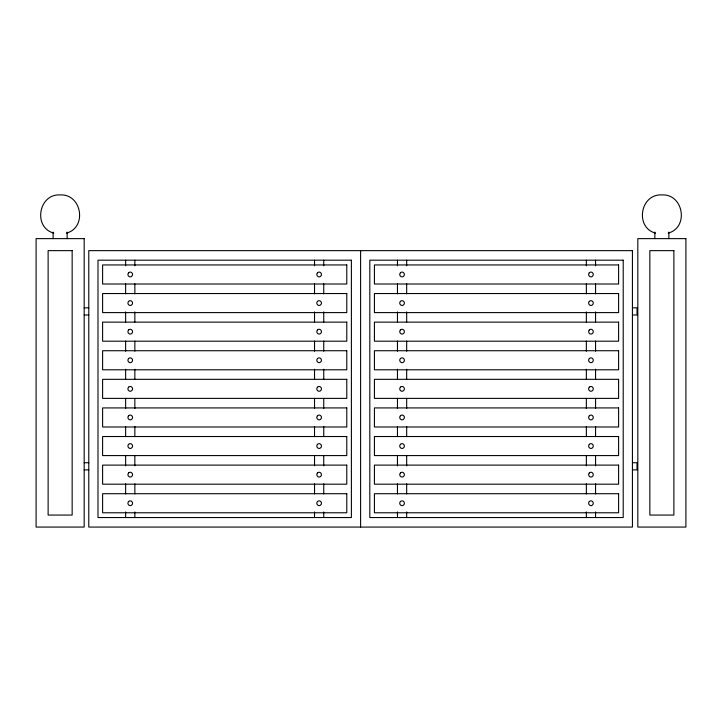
<?xml version="1.0" encoding="UTF-8"?>
<svg xmlns="http://www.w3.org/2000/svg" width="722" height="722" viewBox="0 0 722 722"><rect width="100%" height="100%" fill="white"/><g stroke="black" fill="none" stroke-linecap="round" stroke-linejoin="round"><path stroke-width="1.08" d="M66.487 233.125C87.443 227.484 81.766 193.64 60.134 194.931C38.51 193.64 32.824 227.484 53.789 233.125M668.211 233.125C689.176 227.484 683.49 193.64 661.866 194.931C640.233 193.64 634.557 227.484 655.513 233.125M84.176 307.834L88.779 307.834M632.427 307.834L637.03 307.834L637.03 314.991L632.427 314.991M84.176 314.991L88.779 314.991M84.176 462.73L88.779 462.73M632.427 462.73L637.03 462.73L637.03 469.878L632.427 469.878M84.176 469.878L88.779 469.878M668.87 232.069L668.87 238.63M654.854 232.069L654.854 238.63M595.569 260.182L595.569 265.795M595.569 283.782L595.569 293.89M595.569 311.877L595.569 321.994M595.569 341.1L595.569 351.208M595.569 369.195L595.569 379.303M595.569 398.409L595.569 408.526M595.569 426.512L595.569 436.62M595.569 455.726L595.569 465.843M595.569 483.821L595.569 493.938M595.569 511.925L595.569 517.539M586.354 260.182L586.354 265.795M586.354 283.782L586.354 293.89M586.354 311.877L586.354 321.994M586.354 341.1L586.354 351.208M586.354 369.195L586.354 379.303M586.354 398.409L586.354 408.526M586.354 426.512L586.354 436.62M586.354 455.726L586.354 465.843M586.354 483.821L586.354 493.938M586.354 511.925L586.354 517.539M406.676 260.182L406.676 265.795M406.676 283.782L406.676 293.89M406.676 311.877L406.676 321.994M406.676 341.1L406.676 351.208M406.676 369.195L406.676 379.303M406.676 398.409L406.676 408.526M406.676 426.512L406.676 436.62M406.676 455.726L406.676 465.843M406.676 483.821L406.676 493.938M406.676 511.925L406.676 517.539M397.461 260.182L397.461 265.795M397.461 283.782L397.461 293.89M397.461 311.877L397.461 321.994M397.461 341.1L397.461 351.208M397.461 369.195L397.461 379.303M397.461 398.409L397.461 408.526M397.461 426.512L397.461 436.62M397.461 455.726L397.461 465.843M397.461 483.821L397.461 493.938M397.461 511.925L397.461 517.539M360.603 250.642L360.603 527.069M323.745 260.182L323.745 265.795M323.745 283.782L323.745 293.89M323.745 311.877L323.745 321.994M323.745 341.1L323.745 351.208M323.745 369.195L323.745 379.303M323.745 398.409L323.745 408.526M323.745 426.512L323.745 436.62M323.745 455.726L323.745 465.843M323.745 483.821L323.745 493.938M323.745 511.925L323.745 517.539M314.53 260.182L314.53 265.795M314.53 283.782L314.53 293.89M314.53 311.877L314.53 321.994M314.53 341.1L314.53 351.208M314.53 369.195L314.53 379.303M314.53 398.409L314.53 408.526M314.53 426.512L314.53 436.62M314.53 455.726L314.53 465.843M314.53 483.821L314.53 493.938M314.53 511.925L314.53 517.539M134.852 260.182L134.852 265.795M134.852 283.782L134.852 293.89M134.852 311.877L134.852 321.994M134.852 341.1L134.852 351.208M134.852 369.195L134.852 379.303M134.852 398.409L134.852 408.526M134.852 426.512L134.852 436.62M134.852 455.726L134.852 465.843M134.852 483.821L134.852 493.938M134.852 511.925L134.852 517.539M125.637 260.182L125.637 265.795M125.637 283.782L125.637 293.89M125.637 311.877L125.637 321.994M125.637 341.1L125.637 351.208M125.637 369.195L125.637 379.303M125.637 398.409L125.637 408.526M125.637 426.512L125.637 436.62M125.637 455.726L125.637 465.843M125.637 483.821L125.637 493.938M125.637 511.925L125.637 517.539M67.146 232.069L67.146 238.63M53.13 232.069L53.13 238.63M128.615 272.79L128.254 273.286A2.455 2.455 0 0 0 128.254 275.669L129.094 276.544A2.238 2.238 0 0 0 131.395 276.544L132.243 275.669A2.455 2.455 0 0 0 132.243 273.286L131.395 272.411A2.238 2.238 0 0 0 129.094 272.411L128.615 272.79M128.615 301.39L128.254 301.877A2.455 2.455 0 0 0 128.254 304.26L129.094 305.135A2.238 2.238 0 0 0 131.395 305.135L132.243 304.26A2.455 2.455 0 0 0 132.243 301.877L131.395 301.011A2.238 2.238 0 0 0 129.094 301.011L128.615 301.39M128.615 329.981L128.254 330.477A2.455 2.455 0 0 0 128.254 332.86L129.094 333.735A2.238 2.238 0 0 0 131.395 333.735L132.243 332.86A2.455 2.455 0 0 0 132.243 330.477L131.395 329.602A2.238 2.238 0 0 0 129.094 329.602L128.615 329.981M128.615 358.581L128.254 359.069A2.455 2.455 0 0 0 128.254 361.451L129.094 362.327A2.238 2.238 0 0 0 131.395 362.327L132.243 361.451A2.455 2.455 0 0 0 132.243 359.069L131.395 358.202A2.238 2.238 0 0 0 129.094 358.202L128.615 358.581M128.615 387.173L128.254 387.669A2.455 2.455 0 0 0 128.254 390.051L129.094 390.927A2.238 2.238 0 0 0 131.395 390.927L132.243 390.051A2.455 2.455 0 0 0 132.243 387.669L131.395 386.793A2.238 2.238 0 0 0 129.094 386.793L128.615 387.173M128.615 415.773L128.254 416.26A2.455 2.455 0 0 0 128.254 418.643L129.094 419.518A2.238 2.238 0 0 0 131.395 419.518L132.243 418.643A2.455 2.455 0 0 0 132.243 416.26L131.395 415.394A2.238 2.238 0 0 0 129.094 415.394L128.615 415.773M128.615 444.364L128.254 444.86A2.455 2.455 0 0 0 128.254 447.243L129.094 448.118A2.238 2.238 0 0 0 131.395 448.118L132.243 447.243A2.455 2.455 0 0 0 132.243 444.86L131.395 443.985A2.238 2.238 0 0 0 129.094 443.985L128.615 444.364M128.615 472.964L128.254 473.461A2.455 2.455 0 0 0 128.254 475.843L129.094 476.71A2.238 2.238 0 0 0 131.395 476.71L132.243 475.843A2.455 2.455 0 0 0 132.243 473.461L131.395 472.585A2.238 2.238 0 0 0 129.094 472.585L128.615 472.964M128.615 501.555L128.254 502.052A2.455 2.455 0 0 0 128.254 504.434L129.094 505.31A2.238 2.238 0 0 0 131.395 505.31L132.243 504.434A2.455 2.455 0 0 0 132.243 502.052L131.395 501.176A2.238 2.238 0 0 0 129.094 501.176L128.615 501.555M317.509 272.79L317.138 273.286A2.455 2.455 0 0 0 317.148 275.669L317.987 276.544A2.238 2.238 0 0 0 320.288 276.544L321.137 275.669A2.455 2.455 0 0 0 321.137 273.286L320.288 272.411A2.238 2.238 0 0 0 317.987 272.411L317.509 272.79M317.509 301.39L317.138 301.877A2.455 2.455 0 0 0 317.148 304.26L317.987 305.135A2.238 2.238 0 0 0 320.288 305.135L321.137 304.26A2.455 2.455 0 0 0 321.137 301.877L320.288 301.011A2.238 2.238 0 0 0 317.987 301.011L317.509 301.39M317.509 329.981L317.138 330.477A2.455 2.455 0 0 0 317.148 332.86L317.987 333.735A2.238 2.238 0 0 0 320.288 333.735L321.137 332.86A2.455 2.455 0 0 0 321.137 330.477L320.288 329.602A2.238 2.238 0 0 0 317.987 329.602L317.509 329.981M317.509 358.581L317.138 359.069A2.455 2.455 0 0 0 317.148 361.451L317.987 362.327A2.238 2.238 0 0 0 320.288 362.327L321.137 361.451A2.455 2.455 0 0 0 321.137 359.069L320.288 358.202A2.238 2.238 0 0 0 317.987 358.202L317.509 358.581M400.439 272.79L400.069 273.286A2.455 2.455 0 0 0 400.069 275.669L400.918 276.544A2.238 2.238 0 0 0 403.219 276.544L404.058 275.669A2.455 2.455 0 0 0 404.058 273.286L403.219 272.411A2.238 2.238 0 0 0 400.918 272.411L400.439 272.79M317.509 387.173L317.138 387.669A2.455 2.455 0 0 0 317.148 390.051L317.987 390.927A2.238 2.238 0 0 0 320.288 390.927L321.137 390.051A2.455 2.455 0 0 0 321.137 387.669L320.288 386.793A2.238 2.238 0 0 0 317.987 386.793L317.509 387.173M400.439 301.39L400.069 301.877A2.455 2.455 0 0 0 400.069 304.26L400.918 305.135A2.238 2.238 0 0 0 403.219 305.135L404.058 304.26A2.455 2.455 0 0 0 404.058 301.877L403.219 301.011A2.238 2.238 0 0 0 400.918 301.011L400.439 301.39M317.509 415.773L317.138 416.26A2.455 2.455 0 0 0 317.148 418.643L317.987 419.518A2.238 2.238 0 0 0 320.288 419.518L321.137 418.643A2.455 2.455 0 0 0 321.137 416.26L320.288 415.394A2.238 2.238 0 0 0 317.987 415.394L317.509 415.773M400.439 329.981L400.069 330.477A2.455 2.455 0 0 0 400.069 332.86L400.918 333.735A2.238 2.238 0 0 0 403.219 333.735L404.058 332.86A2.455 2.455 0 0 0 404.058 330.477L403.219 329.602A2.238 2.238 0 0 0 400.918 329.602L400.439 329.981M317.509 444.364L317.138 444.86A2.455 2.455 0 0 0 317.148 447.243L317.987 448.118A2.238 2.238 0 0 0 320.288 448.118L321.137 447.243A2.455 2.455 0 0 0 321.137 444.86L320.288 443.985A2.238 2.238 0 0 0 317.987 443.985L317.509 444.364M400.439 358.581L400.069 359.069A2.455 2.455 0 0 0 400.069 361.451L400.918 362.327A2.238 2.238 0 0 0 403.219 362.327L404.058 361.451A2.455 2.455 0 0 0 404.058 359.069L403.219 358.202A2.238 2.238 0 0 0 400.918 358.202L400.439 358.581M317.509 472.964L317.138 473.461A2.455 2.455 0 0 0 317.148 475.843L317.987 476.71A2.238 2.238 0 0 0 320.288 476.71L321.137 475.843A2.455 2.455 0 0 0 321.137 473.461L320.288 472.585A2.238 2.238 0 0 0 317.987 472.585L317.509 472.964M400.439 387.173L400.069 387.669A2.455 2.455 0 0 0 400.069 390.051L400.918 390.927A2.238 2.238 0 0 0 403.219 390.927L404.058 390.051A2.455 2.455 0 0 0 404.058 387.669L403.219 386.793A2.238 2.238 0 0 0 400.918 386.793L400.439 387.173M317.509 501.555L317.138 502.052A2.455 2.455 0 0 0 317.148 504.434L317.987 505.31A2.238 2.238 0 0 0 320.288 505.31L321.137 504.434A2.455 2.455 0 0 0 321.137 502.052L320.288 501.176A2.238 2.238 0 0 0 317.987 501.176L317.509 501.555M400.439 415.773L400.069 416.26A2.455 2.455 0 0 0 400.069 418.643L400.918 419.518A2.238 2.238 0 0 0 403.219 419.518L404.058 418.643A2.455 2.455 0 0 0 404.058 416.26L403.219 415.394A2.238 2.238 0 0 0 400.918 415.394L400.439 415.773M400.439 444.364L400.069 444.86A2.455 2.455 0 0 0 400.069 447.243L400.918 448.118A2.238 2.238 0 0 0 403.219 448.118L404.058 447.243A2.455 2.455 0 0 0 404.058 444.86L403.219 443.985A2.238 2.238 0 0 0 400.918 443.985L400.439 444.364M400.439 472.964L400.069 473.461A2.455 2.455 0 0 0 400.069 475.843L400.918 476.71A2.238 2.238 0 0 0 403.219 476.71L404.058 475.843A2.455 2.455 0 0 0 404.058 473.461L403.219 472.585A2.238 2.238 0 0 0 400.918 472.585L400.439 472.964M400.439 501.555L400.069 502.052A2.455 2.455 0 0 0 400.069 504.434L400.918 505.31A2.238 2.238 0 0 0 403.219 505.31L404.058 504.434A2.455 2.455 0 0 0 404.058 502.052L403.219 501.176A2.238 2.238 0 0 0 400.918 501.176L400.439 501.555M589.332 272.79L588.962 273.286A2.455 2.455 0 0 0 588.962 275.669L589.811 276.544A2.238 2.238 0 0 0 592.112 276.544L592.952 275.669A2.455 2.455 0 0 0 592.952 273.286L592.112 272.411A2.238 2.238 0 0 0 589.811 272.411L589.332 272.79M589.332 301.39L588.962 301.877A2.455 2.455 0 0 0 588.962 304.26L589.811 305.135A2.238 2.238 0 0 0 592.112 305.135L592.952 304.26A2.455 2.455 0 0 0 592.952 301.877L592.112 301.011A2.238 2.238 0 0 0 589.811 301.011L589.332 301.39M589.332 329.981L588.962 330.477A2.455 2.455 0 0 0 588.962 332.86L589.811 333.735A2.238 2.238 0 0 0 592.112 333.735L592.952 332.86A2.455 2.455 0 0 0 592.952 330.477L592.112 329.602A2.238 2.238 0 0 0 589.811 329.602L589.332 329.981M589.332 358.581L588.962 359.069A2.455 2.455 0 0 0 588.962 361.451L589.811 362.327A2.238 2.238 0 0 0 592.112 362.327L592.952 361.451A2.455 2.455 0 0 0 592.952 359.069L592.112 358.202A2.238 2.238 0 0 0 589.811 358.202L589.332 358.581M589.332 387.173L588.962 387.669A2.455 2.455 0 0 0 588.962 390.051L589.811 390.927A2.238 2.238 0 0 0 592.112 390.927L592.952 390.051A2.455 2.455 0 0 0 592.952 387.669L592.112 386.793A2.238 2.238 0 0 0 589.811 386.793L589.332 387.173M589.332 415.773L588.962 416.26A2.455 2.455 0 0 0 588.962 418.643L589.811 419.518A2.238 2.238 0 0 0 592.112 419.518L592.952 418.643A2.455 2.455 0 0 0 592.952 416.26L592.112 415.394A2.238 2.238 0 0 0 589.811 415.394L589.332 415.773M589.332 444.364L588.962 444.86A2.455 2.455 0 0 0 588.962 447.243L589.811 448.118A2.238 2.238 0 0 0 592.112 448.118L592.952 447.243A2.455 2.455 0 0 0 592.952 444.86L592.112 443.985A2.238 2.238 0 0 0 589.811 443.985L589.332 444.364M589.332 472.964L588.962 473.461A2.455 2.455 0 0 0 588.962 475.843L589.811 476.71A2.238 2.238 0 0 0 592.112 476.71L592.952 475.843A2.455 2.455 0 0 0 592.952 473.461L592.112 472.585A2.238 2.238 0 0 0 589.811 472.585L589.332 472.964M589.332 501.555L588.962 502.052A2.455 2.455 0 0 0 588.962 504.434L589.811 505.31A2.238 2.238 0 0 0 592.112 505.31L592.952 504.434A2.455 2.455 0 0 0 592.952 502.052L592.112 501.176A2.238 2.238 0 0 0 589.811 501.176L589.332 501.555M84.176 238.63L36.1 238.63L36.1 527.069L84.176 527.069L84.176 238.63M685.9 238.63L637.824 238.63L637.824 527.069L685.9 527.069L685.9 238.63M72.155 250.642L48.121 250.642L48.121 515.057L72.155 515.057L72.155 250.642M632.427 250.642L88.779 250.642L88.779 527.069L632.427 527.069L632.427 250.642M673.879 250.642L649.845 250.642L649.845 515.057L673.879 515.057L673.879 250.642M351.388 260.182L97.993 260.182L97.993 517.539L351.388 517.539L351.388 260.182M623.212 260.182L369.817 260.182L369.817 517.539L623.212 517.539L623.212 260.182M346.777 264.947L102.605 264.947L102.605 284.008L346.777 284.008L346.777 264.947M618.601 264.947L374.42 264.947L374.42 284.008L618.601 284.008L618.601 264.947M346.777 293.538L102.605 293.538L102.605 312.608L346.777 312.608L346.777 293.538M618.601 293.538L374.42 293.538L374.42 312.608L618.601 312.608L618.601 293.538M346.777 322.138L102.605 322.138L102.605 341.199L346.777 341.199L346.777 322.138M618.601 322.138L374.42 322.138L374.42 341.199L618.601 341.199L618.601 322.138M346.777 350.73L102.605 350.73L102.605 369.799L346.777 369.799L346.777 350.73M618.601 350.73L374.42 350.73L374.42 369.799L618.601 369.799L618.601 350.73M346.777 379.33L102.605 379.33L102.605 398.391L346.777 398.391L346.777 379.33M618.601 379.33L374.42 379.33L374.42 398.391L618.601 398.391L618.601 379.33M346.777 407.921L102.605 407.921L102.605 426.991L346.777 426.991L346.777 407.921M618.601 407.921L374.42 407.921L374.42 426.991L618.601 426.991L618.601 407.921M346.777 436.521L102.605 436.521L102.605 455.582L346.777 455.582L346.777 436.521M618.601 436.521L374.42 436.521L374.42 455.582L618.601 455.582L618.601 436.521M346.777 465.112L102.605 465.112L102.605 484.182L346.777 484.182L346.777 465.112M618.601 465.112L374.42 465.112L374.42 484.182L618.601 484.182L618.601 465.112M346.777 493.713L102.605 493.713L102.605 512.773L346.777 512.773L346.777 493.713M618.601 493.713L374.42 493.713L374.42 512.773L618.601 512.773L618.601 493.713"/></g></svg>
